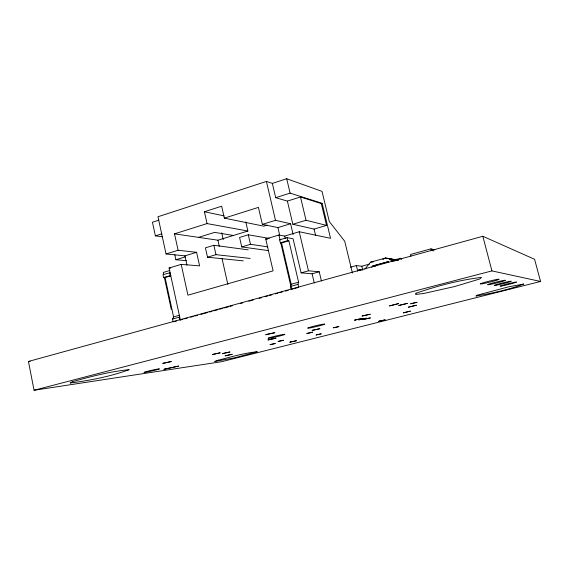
<?xml version="1.0" encoding="UTF-8"?>
<svg xmlns="http://www.w3.org/2000/svg" width="569" height="569" viewBox="0 0 569 569"><rect width="100%" height="100%" fill="white"/><g stroke="black" fill="none" stroke-linecap="round" stroke-linejoin="round"><path stroke-width="0.85" d="M280.353 242.807L281.541 243.006L291.179 284.258L290.531 286.406L291.228 289.401L298.682 287.352L297.978 284.351L298.597 282.196L288.888 240.822L287.722 240.616L280.353 242.807L279.663 239.855L287.025 237.657L293.078 238.774L301.101 272.864L312.089 273.789L319.237 271.79L321.428 281.015M182.941 319.33L179.868 320.062L179.249 317.203L179.598 316.456M173.161 321.905L172.549 319.053L173.588 316.897L165.081 277.558L163.573 277.48L162.962 274.663L170.11 272.715M364.857 269.173L370.661 262.103L385.305 258.134L398.371 260.275M371.749 267.345L373.115 265.851L388.52 261.591L386.956 262.174M383.022 259.201L385.305 258.134L387.802 258.568M382.916 259.066L385.305 258.134L386.892 258.724M352.424 272.999L344.722 241.249L329.302 221.547L322.033 191.369L286.698 178.744L272.352 183.389L266.42 181.433L157.969 216.746L166.041 253.959L184.932 255.858L196.597 252.309L199.591 265.858L181.191 264.379L169.093 268.02L180.373 320.041M158.886 220.139L152.449 222.23L155.387 235.851L162.321 236.796M245.801 221.981L247.878 231.028L207.059 223.581L204.413 211.746L221.661 206.213L224.357 218.126L263.76 226.163L267.067 225.146M155.387 235.851L161.852 233.802M272.352 183.389L275.702 197.685L290.098 193.119L322.125 203.311L330.539 238.29L299.23 231.747L284.699 236.092L278.924 235.011L265.73 238.98L273.106 270.858L187.934 295.183L181.191 264.379M196.597 252.309L178.104 250.253L174.512 233.845L207.059 223.581M224.357 218.126L258.418 207.386L262.345 224.364L277.914 227.6L290.588 223.752L293.12 234.506M275.702 197.685L287.388 201.099L300.496 196.981L321.293 203.567L322.125 203.311M198.538 237.365L214.605 232.38L233.375 235.466M166.041 253.959L178.104 250.253M262.345 224.364L275.496 220.317L290.588 223.752M174.512 233.845L217.913 240.21L247.878 231.028M248.212 249.848L213.866 245.282L205.423 247.856L207.5 257.202L243.326 260.865M269.272 238.418L248.29 234.798L239.585 237.444L241.74 246.925L268.639 250.637M174.783 254.642L175.899 259.741L185.231 256.911M287.388 201.099L292.85 224.264L306.03 220.267L326.535 225.381L321.293 203.567M207.5 257.202L215.964 254.656L250.182 258.447M241.74 246.925L250.467 244.3L267.871 246.889M169.811 270.474L163.289 272.43L163.666 274.144M292.85 224.264L314.088 229.094L326.535 225.381M163.573 277.48L170.721 275.538M165.081 277.558L170.878 275.837M281.541 243.006L288.888 240.822M301.101 272.864L308.462 270.794L319.237 271.79M350.404 267.21L356.372 265.552L361.777 266.242L369.359 264.144M173.588 316.897L179.434 315.276M291.179 284.258L298.597 282.196M172.549 319.053L179.249 317.203M290.531 286.406L297.978 284.351M434.908 249.898L430.932 248.859L410.519 254.492L410.953 256.214M395.611 259.635L400.747 258.219L401.43 259.485M388.471 261.676L374.039 265.652L375.455 265.851M28.45 361.457L482.853 236.277L534.597 259.308L540.55 281.463L221.704 361.685L34.055 390.256L28.45 361.457L30.214 361.272M174 321.677L176.518 320.987M184.655 318.86L187.222 318.156M190.643 317.21L193.211 316.506M194.925 316.037L197.493 315.326M200.914 314.387L207.763 312.502M209.47 312.025L212.038 311.321M213.752 310.852L218.034 309.671M219.741 309.202L222.308 308.498M224.022 308.021L228.297 306.847M230.011 306.378L232.579 305.667M240.282 303.547L242.849 302.843M248.838 301.193L253.12 300.012M259.108 298.362L261.676 297.658M265.097 296.719L267.665 296.008M269.379 295.539L271.946 294.834M275.368 293.889L277.935 293.184M279.642 292.715L282.21 292.004M285.638 291.065L288.206 290.354M34.055 390.256L491.922 270.901L540.55 281.463M370.661 262.103L373.214 261.982M375.312 265.915L373.115 265.851L374.494 266.036M169.093 268.02L170.7 268.134M175.899 259.741L186.476 260.687M361.116 270.104L358.641 269.827L360.895 270.147M372.83 266.036L374.9 266.313M372.965 265.929L374.345 266.121M388.84 258.611L391.771 260.694L394.338 261.128M265.73 238.98L267.444 239.272M390.903 259.841L396.067 260.723M279.663 239.855L280.076 239.926L278.924 235.011M389.921 259.144L396.828 260.339M386.5 258.098L398.136 260.09M389.473 258.859L391.145 259.151M392.809 259.443L394.481 259.734M396.152 260.026L397.816 260.317M204.413 211.746L224.065 215.864M385.305 258.134L386.863 258.731M391.771 260.694L392.489 261.683M482.853 236.277L491.922 270.901M432.767 249.336L433.201 251.057M430.932 248.859L431.352 250.516M361.777 266.242L362.766 270.296M356.372 265.552L357.759 271.249M314.088 229.094L315.646 235.637M300.496 196.981L306.03 220.267M312.089 273.789L314.273 282.985M286.698 178.744L290.098 193.119M299.23 231.747L308.462 270.794M287.025 237.657L287.722 240.616M284.699 236.092L285.261 238.511M277.914 227.6L279.642 235.011M266.42 181.433L275.496 220.317M280.759 242.878L291.627 289.415M248.29 234.798L250.467 244.3M221.704 232.792L223.233 239.556M217.913 240.21L219.278 246.27M222.002 258.404L227.842 284.393M213.866 245.282L215.964 254.656M184.932 255.858L186.966 265.126M169.598 272.686L170.209 275.51M164.405 277.587L171.276 309.387M398.421 303.633L389.552 305.909L398.421 303.633M398.841 305.453L407.404 303.391L398.841 305.453M403.329 312.836L410.398 311.136L403.329 312.836M408.457 307.146L416.33 305.254L408.457 307.146M410.676 303.796L416.97 302.281L410.676 303.796M415.982 293.234L415.605 294.479L423.692 293.483L454.603 286.563L479.795 278.966L481.523 277.395C459.204 280.069 437.227 285.944 415.982 293.234M477.085 295.226L475.919 296.079C492.071 293.234 508.451 289.841 523.764 284.016L508.892 286.762L477.085 295.226M72.27 381.728L70.051 383.051C90.051 380.469 110.265 376.536 129.213 369.665C109.895 371.493 90.94 376.55 72.27 381.728M163.267 363.228L162.727 363.463L171.312 361.521L163.267 363.228M164.782 369.046L163.844 369.43L178.68 366.052L164.782 369.046M212.87 354.359L212.251 354.601L220.231 352.794L212.87 354.359M266.541 334.416L265.68 334.75L274.877 332.68L266.541 334.416M222.906 353.47L222.287 353.705L229.976 351.955L222.906 353.47M225.708 355.661L225.125 355.874L232.287 354.245L225.708 355.661M268.66 339.721L267.899 340.006L276.036 338.164L268.66 339.721M218.055 360.241L214.669 361.479L234.627 357.801L257.252 351.742C243.973 353.065 230.986 356.976 218.055 360.241M278.59 341.3L278.042 341.492L283.625 340.226L278.59 341.3M270.467 344.529L269.955 344.707L275.368 343.477L270.467 344.529M312.914 330.169L312.061 330.468L319.963 328.676L312.914 330.169M306.983 333.363C305.048 334.387 320.76 330.098 306.983 333.363M363.072 315.731L362.048 316.079L370.319 314.216L363.072 315.731M290.41 342.005L289.728 342.239L296.499 340.696L290.41 342.005M355.369 319.899L354.416 320.226L362.282 318.441L355.369 319.899M333.989 327.623L333.349 327.836L338.939 326.57L333.989 327.623M359.636 319.586L358.69 319.906L366.429 318.156L359.636 319.586M316.656 334.814L316.087 335.006L321.286 333.818L316.656 334.814M363.776 319.287L362.837 319.6L370.44 317.879L363.776 319.287M379.431 321.094L378.584 321.364L385.192 319.856L379.431 321.094M495.94 285.289A8.82 0.441 -13.9 0 0 510.649 281.555A8.82 0.441 -13.9 0 0 501.659 283.149A8.82 0.441 -13.9 0 0 495.94 285.289M489.482 284.557A9.246 0.484 -13.9 0 0 504.895 280.631A9.246 0.484 -13.9 0 0 495.386 282.295A9.246 0.484 -13.9 0 0 489.482 284.557M145.024 372.346A7.973 0.363 -12.8 0 0 158.488 369.288A7.973 0.363 -12.8 0 0 151.489 370.319A7.973 0.363 -12.8 0 0 145.024 372.346M271.328 337.886A8.727 0.462 -13.1 0 0 284.905 334.408A8.727 0.462 -13.1 0 0 273.191 336.642A8.727 0.462 -13.1 0 0 271.328 337.886M310.638 327.801A8.862 0.477 -13.3 0 0 324.679 324.209A8.862 0.477 -13.3 0 0 313.235 326.357A8.862 0.477 -13.3 0 0 310.638 327.801M501.815 285.958A8.435 0.398 -13.9 0 0 515.891 282.395A8.435 0.398 -13.9 0 0 507.363 283.924A8.435 0.398 -13.9 0 0 501.815 285.958M482.356 283.753A9.723 0.541 -13.9 0 0 498.536 279.614A9.723 0.541 -13.9 0 0 488.444 281.349A9.723 0.541 -13.9 0 0 482.356 283.753"/></g></svg>
